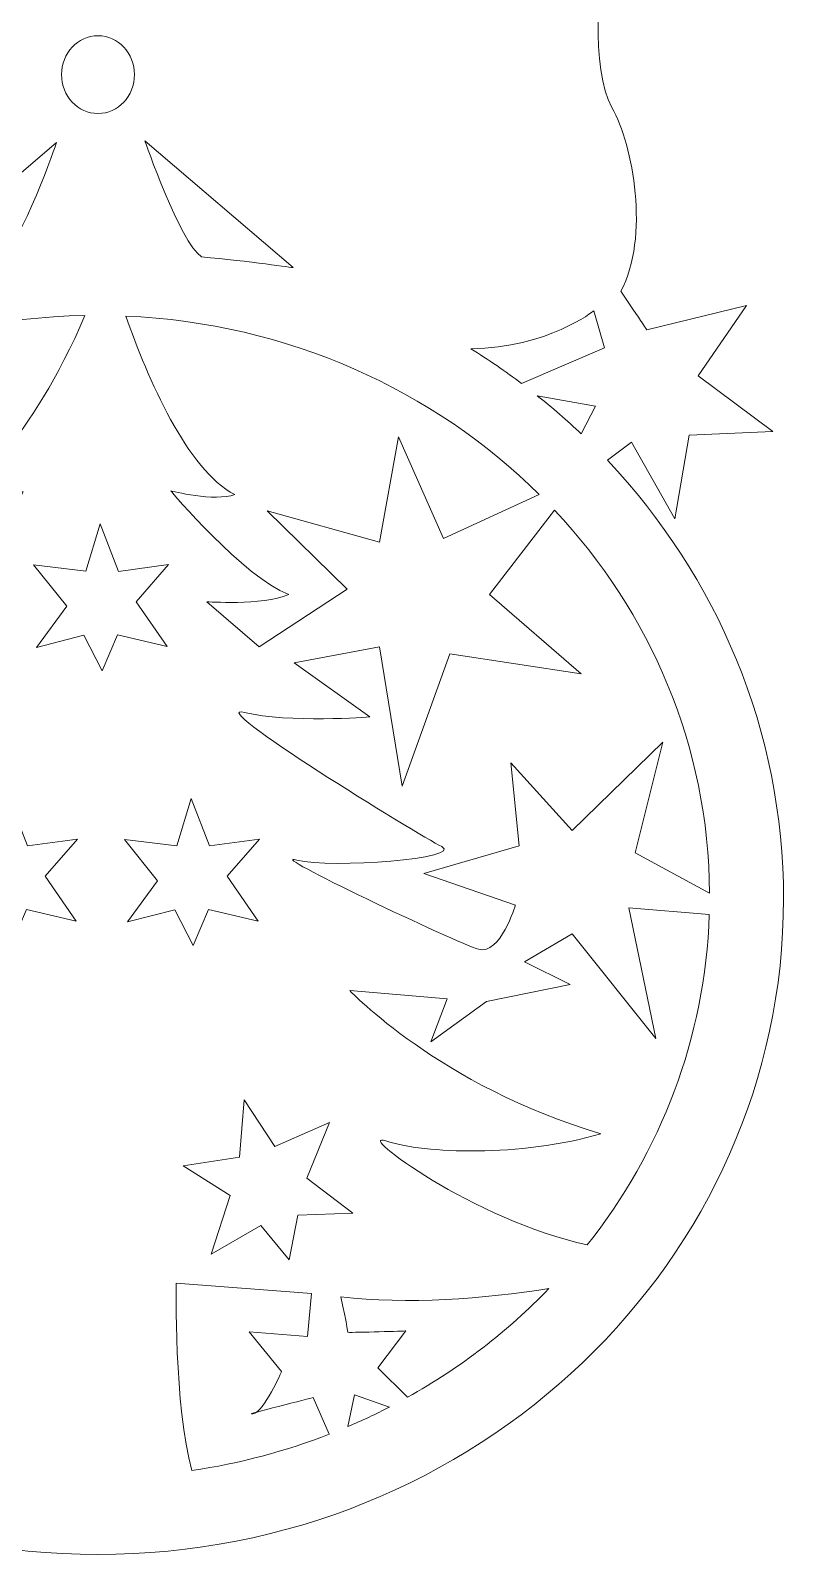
# Model space of a CAD drawing. Header units: millimetres. Extents: x -107 to 108, y -104 to 103.
# Drawn here: x 0.84 to 22.55, y -102.56 to -58.64 of the extents above; entities that cross this region are included whole.
import ezdxf

# ---------------------------------------------------------------- set-up
doc = ezdxf.new("R2010")
doc.units = ezdxf.units.MM
doc.header["$MEASUREMENT"] = 0
doc.layers.add('layer 1', color=7, linetype='Continuous')

msp = doc.modelspace()

# ---------------------------------------------------------------- linework, layer by layer
at = {"layer": 'layer 1', "color": 207, "lineweight": 9}
for points, knots in [([(-11.9427, -71.0679), (-11.9427, -71.0679), (-12.5759, -70.6416), (-12.5759, -70.6416), (-12.5759, -70.6416), (-12.5759, -70.6416), (-13.8473, -72.6395), (-13.8473, -72.6395), (-13.8473, -72.6395), (-13.8473, -72.6395), (-14.3661, -70.4081), (-14.3661, -70.4081), (-14.3661, -70.4081), (-14.3661, -70.4081), (-16.9866, -70.2525), (-16.9866, -70.2525), (-16.9866, -70.2525), (-16.9866, -70.2525), (-14.5736, -68.7476), (-14.5736, -68.7476), (-14.5736, -68.7476), (-14.5736, -68.7476), (-16.0267, -66.5942), (-16.0267, -66.5942), (-16.0267, -66.5942), (-16.0267, -66.5942), (-13.3024, -67.2687), (-13.3024, -67.2687), (-13.3024, -67.2687), (-13.3024, -67.2687), (-12.1507, -65.955), (-12.1507, -65.955), (-12.1507, -65.955), (-13.9665, -63.631), (-11.9493, -60.6718), (-11.8084, -59.8735), (-11.8084, -59.8735), (-11.6524, -58.99), (-11.4448, -58.2626), (-11.9644, -56.7556), (-11.9644, -56.7556), (-11.9644, -56.7556), (-13.6791, -50.5203), (-7.5997, -50.7803), (-7.5997, -50.7803), (-2.3764, -51.507), (-0.507, -55.7951), (1.7274, -57.7698), (1.7274, -57.7698), (3.1296, -56.9921), (3.9357, -57.7429), (3.9357, -57.7429), (3.9357, -57.7429), (3.9204, -57.745), (5.0822, -56.3699), (6.745, -54.7203), (6.745, -54.7203), (8.4077, -53.0704), (10.5713, -51.146), (13.7563, -50.7803), (13.7563, -50.7803), (18.0198, -50.8311), (17.5493, -55.5086), (17.3935, -56.2361), (17.3935, -56.2361), (17.2377, -56.9635), (16.9779, -59.7694), (17.6013, -60.8606), (17.6013, -60.8606), (18.225, -61.9519), (18.6925, -64.6021), (17.8612, -66.1605), (17.8612, -66.1605), (18.6096, -67.2687), (18.6096, -67.2687), (18.6096, -67.2687), (18.6096, -67.2687), (18.6096, -67.2687), (21.4895, -66.5683), (21.4895, -66.5683), (21.4895, -66.5683), (21.4895, -66.5683), (20.0885, -68.5919), (20.0885, -68.5919), (20.0885, -68.5919), (20.0885, -68.5919), (22.2419, -70.2004), (22.2419, -70.2004), (22.2419, -70.2004), (22.2419, -70.2004), (19.8291, -70.3043), (19.8291, -70.3043), (19.8291, -70.3043), (19.8291, -70.3043), (19.4139, -72.7172), (19.4139, -72.7172), (19.4139, -72.7172), (19.4139, -72.7172), (18.1685, -70.5119), (18.1685, -70.5119), (18.1685, -70.5119), (18.1685, -70.5119), (17.4731, -71.0289), (17.4731, -71.0289), (17.4731, -71.0289), (20.6303, -74.377), (22.5532, -78.8092), (22.5532, -83.6697), (22.5532, -83.6697), (22.5532, -94.1018), (13.7, -102.5618), (2.7832, -102.5618), (2.7832, -102.5618), (-8.1336, -102.5618), (-16.9866, -94.1018), (-16.9866, -83.6697), (-16.9866, -83.6697), (-16.9866, -78.828), (-15.0785, -74.4113), (-11.9427, -71.0679)], [0, 0, 0, 0, 0.0322581, 0.0322581, 0.0322581, 0.0322581, 0.0645161, 0.0645161, 0.0645161, 0.0645161, 0.0967742, 0.0967742, 0.0967742, 0.0967742, 0.1290323, 0.1290323, 0.1290323, 0.1290323, 0.1612903, 0.1612903, 0.1612903, 0.1612903, 0.1935484, 0.1935484, 0.1935484, 0.1935484, 0.2258065, 0.2258065, 0.2258065, 0.2258065, 0.2580645, 0.2580645, 0.2580645, 0.2580645, 0.2903226, 0.2903226, 0.2903226, 0.2903226, 0.3225806, 0.3225806, 0.3225806, 0.3225806, 0.3548387, 0.3548387, 0.3548387, 0.3548387, 0.3870968, 0.3870968, 0.3870968, 0.3870968, 0.4193548, 0.4193548, 0.4193548, 0.4193548, 0.4516129, 0.4516129, 0.4516129, 0.4516129, 0.483871, 0.483871, 0.483871, 0.483871, 0.516129, 0.516129, 0.516129, 0.516129, 0.5483871, 0.5483871, 0.5483871, 0.5483871, 0.5806452, 0.5806452, 0.5806452, 0.5806452, 0.6129032, 0.6129032, 0.6129032, 0.6129032, 0.6451613, 0.6451613, 0.6451613, 0.6451613, 0.6774194, 0.6774194, 0.6774194, 0.6774194, 0.7096774, 0.7096774, 0.7096774, 0.7096774, 0.7419355, 0.7419355, 0.7419355, 0.7419355, 0.7741935, 0.7741935, 0.7741935, 0.7741935, 0.8064516, 0.8064516, 0.8064516, 0.8064516, 0.8387097, 0.8387097, 0.8387097, 0.8387097, 0.8709677, 0.8709677, 0.8709677, 0.8709677, 0.9032258, 0.9032258, 0.9032258, 0.9032258, 0.9354839, 0.9354839, 0.9354839, 0.9354839, 1, 1, 1, 1]), ([(2.7832, -58.7948), (3.3643, -58.7948), (3.8355, -59.2966), (3.8355, -59.9157), (3.8355, -59.9157), (3.8355, -60.5346), (3.3643, -61.0366), (2.7832, -61.0366), (2.7832, -61.0366), (2.2023, -61.0366), (1.731, -60.5346), (1.731, -59.9157), (1.731, -59.9157), (1.731, -59.2966), (2.2023, -58.7948), (2.7832, -58.7948)], [0, 0, 0, 0, 0.2, 0.2, 0.2, 0.2, 0.4, 0.4, 0.4, 0.4, 0.6, 0.6, 0.6, 0.6, 1, 1, 1, 1]), ([(-2.691, -65.5305), (-2.691, -65.5305), (1.59, -61.8723), (1.59, -61.8723), (1.59, -61.8723), (1.59, -61.8723), (0.5781, -64.8041), (-0.0447, -65.2192), (-0.0447, -65.2192), (-1.4344, -65.3474), (-2.691, -65.5305), (-2.691, -65.5305)], [0, 0, 0, 0, 0.25, 0.25, 0.25, 0.25, 0.5, 0.5, 0.5, 0.5, 1, 1, 1, 1]), ([(8.416, -65.4785), (8.416, -65.4785), (4.1351, -61.8202), (4.1351, -61.8202), (4.1351, -61.8202), (4.1351, -61.8202), (5.1469, -64.7521), (5.7695, -65.1672), (5.7695, -65.1672), (7.1594, -65.2953), (8.416, -65.4785), (8.416, -65.4785)], [0, 0, 0, 0, 0.25, 0.25, 0.25, 0.25, 0.5, 0.5, 0.5, 0.5, 1, 1, 1, 1]), ([(13.5365, -67.8165), (14.0409, -68.1296), (14.5298, -68.4634), (15.0011, -68.818), (15.0011, -68.818), (15.0011, -68.818), (17.3903, -67.7876), (17.3903, -67.7876), (17.3903, -67.7876), (17.3903, -67.7876), (17.0793, -66.7249), (17.0793, -66.7249), (17.0793, -66.7249), (17.0793, -66.7249), (15.755, -67.7871), (13.5365, -67.8165)], [0, 0, 0, 0, 0.2, 0.2, 0.2, 0.2, 0.4, 0.4, 0.4, 0.4, 0.6, 0.6, 0.6, 0.6, 1, 1, 1, 1]), ([(-9.944, -71.9551), (-9.944, -71.9551), (-7.3246, -73.1997), (-7.3246, -73.1997), (-7.3246, -73.1997), (-7.3246, -73.1997), (-5.9207, -70.3564), (-5.9207, -70.3564), (-5.9207, -70.3564), (-5.9207, -70.3564), (-5.2184, -73.291), (-5.2184, -73.291), (-5.2184, -73.291), (-5.2184, -73.291), (-1.9646, -72.4318), (-1.9646, -72.4318), (-1.9646, -72.4318), (-1.9646, -72.4318), (-4.1958, -74.7409), (-4.1958, -74.7409), (-4.1958, -74.7409), (-4.1958, -74.7409), (-2.0423, -76.2717), (-2.0423, -76.2717), (-2.0423, -76.2717), (-2.0423, -76.2717), (-0.2004, -75.0782), (-0.2004, -75.0782), (-0.2004, -75.0782), (-0.2004, -75.0782), (-2.5873, -74.7928), (-2.5873, -74.7928), (-2.5873, -74.7928), (-2.5873, -74.7928), (0.3964, -72.5097), (0.63, -71.9389), (0.63, -71.9389), (0.0119, -71.9483), (-1.0047, -71.9389), (-1.0047, -71.9389), (-1.0047, -71.9389), (-1.0047, -71.9389), (0.848, -70.5244), (2.4063, -66.8578), (2.4063, -66.8578), (-2.4384, -66.9462), (-6.8064, -68.8827), (-9.944, -71.9551)], [0, 0, 0, 0, 0.0769231, 0.0769231, 0.0769231, 0.0769231, 0.1538462, 0.1538462, 0.1538462, 0.1538462, 0.2307692, 0.2307692, 0.2307692, 0.2307692, 0.3076923, 0.3076923, 0.3076923, 0.3076923, 0.3846154, 0.3846154, 0.3846154, 0.3846154, 0.4615385, 0.4615385, 0.4615385, 0.4615385, 0.5384615, 0.5384615, 0.5384615, 0.5384615, 0.6153846, 0.6153846, 0.6153846, 0.6153846, 0.6923077, 0.6923077, 0.6923077, 0.6923077, 0.7692308, 0.7692308, 0.7692308, 0.7692308, 0.8461538, 0.8461538, 0.8461538, 0.8461538, 1, 1, 1, 1]), ([(3.5856, -66.8728), (4.2178, -68.6629), (5.3532, -71.3131), (6.7269, -72.0167), (6.7269, -72.0167), (6.1573, -72.2323), (4.8848, -71.913), (4.8848, -71.913), (4.8848, -71.913), (4.8848, -71.913), (6.9864, -74.4035), (8.2836, -74.8966), (8.2836, -74.8966), (7.5005, -75.2266), (5.9226, -75.1041), (5.9226, -75.1041), (5.9226, -75.1041), (5.9226, -75.1041), (7.4274, -76.4015), (7.4274, -76.4015), (7.4274, -76.4015), (7.4274, -76.4015), (9.97, -74.7409), (9.97, -74.7409), (9.97, -74.7409), (9.97, -74.7409), (7.6608, -72.4839), (7.6608, -72.4839), (7.6608, -72.4839), (7.6608, -72.4839), (10.9041, -73.3917), (10.9041, -73.3917), (10.9041, -73.3917), (10.9041, -73.3917), (11.4489, -70.3562), (11.4489, -70.3562), (11.4489, -70.3562), (11.4489, -70.3562), (12.7461, -73.288), (12.7461, -73.288), (12.7461, -73.288), (12.7461, -73.288), (15.5088, -72.0144), (15.5088, -72.0144), (15.5088, -72.0144), (12.4717, -69.0118), (8.2664, -67.0789), (3.5856, -66.8728)], [0, 0, 0, 0, 0.0769231, 0.0769231, 0.0769231, 0.0769231, 0.1538462, 0.1538462, 0.1538462, 0.1538462, 0.2307692, 0.2307692, 0.2307692, 0.2307692, 0.3076923, 0.3076923, 0.3076923, 0.3076923, 0.3846154, 0.3846154, 0.3846154, 0.3846154, 0.4615385, 0.4615385, 0.4615385, 0.4615385, 0.5384615, 0.5384615, 0.5384615, 0.5384615, 0.6153846, 0.6153846, 0.6153846, 0.6153846, 0.6923077, 0.6923077, 0.6923077, 0.6923077, 0.7692308, 0.7692308, 0.7692308, 0.7692308, 0.8461538, 0.8461538, 0.8461538, 0.8461538, 1, 1, 1, 1]), ([(15.4526, -69.1691), (15.8893, -69.5178), (16.3102, -69.8838), (16.7135, -70.2667), (16.7135, -70.2667), (16.7135, -70.2667), (17.1308, -69.4741), (17.1308, -69.4741), (17.1308, -69.4741), (17.1308, -69.4741), (15.4526, -69.1691), (15.4526, -69.1691)], [0, 0, 0, 0, 0.25, 0.25, 0.25, 0.25, 0.5, 0.5, 0.5, 0.5, 1, 1, 1, 1]), ([(2.4331, -74.2236), (2.4331, -74.2236), (2.8426, -72.8606), (2.8426, -72.8606), (2.8426, -72.8606), (2.8426, -72.8606), (3.3757, -74.2301), (3.3757, -74.2301), (3.3757, -74.2301), (3.3757, -74.2301), (4.819, -74.0344), (4.819, -74.0344), (4.819, -74.0344), (4.819, -74.0344), (3.8829, -75.104), (3.8829, -75.104), (3.8829, -75.104), (3.8829, -75.104), (4.7801, -76.3952), (4.7801, -76.3952), (4.7801, -76.3952), (4.7801, -76.3952), (3.3497, -76.0627), (3.3497, -76.0627), (3.3497, -76.0627), (3.3497, -76.0627), (2.9076, -77.0996), (2.9076, -77.0996), (2.9076, -77.0996), (2.9076, -77.0996), (2.3747, -76.0691), (2.3747, -76.0691), (2.3747, -76.0691), (2.3747, -76.0691), (1.0094, -76.4213), (1.0094, -76.4213), (1.0094, -76.4213), (1.0094, -76.4213), (1.8806, -75.2344), (1.8806, -75.2344), (1.8806, -75.2344), (1.8806, -75.2344), (0.9248, -74.0408), (0.9248, -74.0408), (0.9248, -74.0408), (0.9248, -74.0408), (2.4331, -74.2236), (2.4331, -74.2236)], [0, 0, 0, 0, 0.0769231, 0.0769231, 0.0769231, 0.0769231, 0.1538462, 0.1538462, 0.1538462, 0.1538462, 0.2307692, 0.2307692, 0.2307692, 0.2307692, 0.3076923, 0.3076923, 0.3076923, 0.3076923, 0.3846154, 0.3846154, 0.3846154, 0.3846154, 0.4615385, 0.4615385, 0.4615385, 0.4615385, 0.5384615, 0.5384615, 0.5384615, 0.5384615, 0.6153846, 0.6153846, 0.6153846, 0.6153846, 0.6923077, 0.6923077, 0.6923077, 0.6923077, 0.7692308, 0.7692308, 0.7692308, 0.7692308, 0.8461538, 0.8461538, 0.8461538, 0.8461538, 1, 1, 1, 1]), ([(15.9502, -72.4679), (15.9502, -72.4679), (14.0694, -74.8966), (14.0694, -74.8966), (14.0694, -74.8966), (14.0694, -74.8966), (16.7156, -77.1797), (16.7156, -77.1797), (16.7156, -77.1797), (16.7156, -77.1797), (12.9278, -76.6089), (12.9278, -76.6089), (12.9278, -76.6089), (12.9278, -76.6089), (11.5528, -80.4228), (11.5528, -80.4228), (11.5528, -80.4228), (11.5528, -80.4228), (10.9041, -76.4015), (10.9041, -76.4015), (10.9041, -76.4015), (10.9041, -76.4015), (8.4393, -76.8683), (8.4393, -76.8683), (8.4393, -76.8683), (8.4393, -76.8683), (10.6186, -78.425), (10.6186, -78.425), (10.6186, -78.425), (10.6186, -78.425), (8.2576, -78.6067), (7.0124, -78.2954), (7.0124, -78.2954), (5.7669, -77.9839), (12.0197, -81.8238), (12.6942, -82.1612), (12.6942, -82.1612), (13.3689, -82.4982), (9.5029, -82.8097), (8.5171, -82.5504), (8.5171, -82.5504), (7.5313, -82.2908), (13.1352, -84.9373), (13.7579, -85.1189), (13.7579, -85.1189), (14.3806, -85.3005), (14.8218, -83.8475), (14.8218, -83.8475), (14.8218, -83.8475), (14.8218, -83.8475), (12.1753, -82.9395), (12.1753, -82.9395), (12.1753, -82.9395), (12.1753, -82.9395), (14.9256, -82.1352), (14.9256, -82.1352), (14.9256, -82.1352), (14.9256, -82.1352), (14.6919, -79.7483), (14.6919, -79.7483), (14.6919, -79.7483), (14.6919, -79.7483), (16.4561, -81.694), (16.4561, -81.694), (16.4561, -81.694), (16.4561, -81.694), (19.0767, -79.1516), (19.0767, -79.1516), (19.0767, -79.1516), (19.0767, -79.1516), (18.2722, -82.3427), (18.2722, -82.3427), (18.2722, -82.3427), (18.2722, -82.3427), (20.4199, -83.5039), (20.4199, -83.5039), (20.4199, -83.5039), (20.3951, -79.2683), (18.7101, -75.4046), (15.9502, -72.4679)], [0, 0, 0, 0, 0.047619, 0.047619, 0.047619, 0.047619, 0.0952381, 0.0952381, 0.0952381, 0.0952381, 0.1428571, 0.1428571, 0.1428571, 0.1428571, 0.1904762, 0.1904762, 0.1904762, 0.1904762, 0.2380952, 0.2380952, 0.2380952, 0.2380952, 0.2857143, 0.2857143, 0.2857143, 0.2857143, 0.3333333, 0.3333333, 0.3333333, 0.3333333, 0.3809524, 0.3809524, 0.3809524, 0.3809524, 0.4285714, 0.4285714, 0.4285714, 0.4285714, 0.4761905, 0.4761905, 0.4761905, 0.4761905, 0.5238095, 0.5238095, 0.5238095, 0.5238095, 0.5714286, 0.5714286, 0.5714286, 0.5714286, 0.6190476, 0.6190476, 0.6190476, 0.6190476, 0.6666667, 0.6666667, 0.6666667, 0.6666667, 0.7142857, 0.7142857, 0.7142857, 0.7142857, 0.7619048, 0.7619048, 0.7619048, 0.7619048, 0.8095238, 0.8095238, 0.8095238, 0.8095238, 0.8571429, 0.8571429, 0.8571429, 0.8571429, 0.9047619, 0.9047619, 0.9047619, 0.9047619, 1, 1, 1, 1]), ([(-0.1923, -82.1353), (-0.1923, -82.1353), (0.2171, -80.7725), (0.2171, -80.7725), (0.2171, -80.7725), (0.2171, -80.7725), (0.7502, -82.1419), (0.7502, -82.1419), (0.7502, -82.1419), (0.7502, -82.1419), (2.1935, -81.9464), (2.1935, -81.9464), (2.1935, -81.9464), (2.1935, -81.9464), (1.2572, -83.0159), (1.2572, -83.0159), (1.2572, -83.0159), (1.2572, -83.0159), (2.1545, -84.3074), (2.1545, -84.3074), (2.1545, -84.3074), (2.1545, -84.3074), (0.7242, -83.9747), (0.7242, -83.9747), (0.7242, -83.9747), (0.7242, -83.9747), (0.2821, -85.0116), (0.2821, -85.0116), (0.2821, -85.0116), (0.2821, -85.0116), (-0.251, -83.9811), (-0.251, -83.9811), (-0.251, -83.9811), (-0.251, -83.9811), (-1.6161, -84.3332), (-1.6161, -84.3332), (-1.6161, -84.3332), (-1.6161, -84.3332), (-0.7449, -83.1462), (-0.7449, -83.1462), (-0.7449, -83.1462), (-0.7449, -83.1462), (-1.7005, -81.9527), (-1.7005, -81.9527), (-1.7005, -81.9527), (-1.7005, -81.9527), (-0.1923, -82.1353), (-0.1923, -82.1353)], [0, 0, 0, 0, 0.0769231, 0.0769231, 0.0769231, 0.0769231, 0.1538462, 0.1538462, 0.1538462, 0.1538462, 0.2307692, 0.2307692, 0.2307692, 0.2307692, 0.3076923, 0.3076923, 0.3076923, 0.3076923, 0.3846154, 0.3846154, 0.3846154, 0.3846154, 0.4615385, 0.4615385, 0.4615385, 0.4615385, 0.5384615, 0.5384615, 0.5384615, 0.5384615, 0.6153846, 0.6153846, 0.6153846, 0.6153846, 0.6923077, 0.6923077, 0.6923077, 0.6923077, 0.7692308, 0.7692308, 0.7692308, 0.7692308, 0.8461538, 0.8461538, 0.8461538, 0.8461538, 1, 1, 1, 1]), ([(5.0556, -82.1353), (5.0556, -82.1353), (5.4655, -80.7725), (5.4655, -80.7725), (5.4655, -80.7725), (5.4655, -80.7725), (5.9982, -82.1419), (5.9982, -82.1419), (5.9982, -82.1419), (5.9982, -82.1419), (7.4414, -81.9464), (7.4414, -81.9464), (7.4414, -81.9464), (7.4414, -81.9464), (6.5054, -83.0159), (6.5054, -83.0159), (6.5054, -83.0159), (6.5054, -83.0159), (7.4025, -84.3074), (7.4025, -84.3074), (7.4025, -84.3074), (7.4025, -84.3074), (5.9723, -83.9747), (5.9723, -83.9747), (5.9723, -83.9747), (5.9723, -83.9747), (5.5303, -85.0116), (5.5303, -85.0116), (5.5303, -85.0116), (5.5303, -85.0116), (4.9971, -83.9811), (4.9971, -83.9811), (4.9971, -83.9811), (4.9971, -83.9811), (3.6318, -84.3332), (3.6318, -84.3332), (3.6318, -84.3332), (3.6318, -84.3332), (4.5031, -83.1462), (4.5031, -83.1462), (4.5031, -83.1462), (4.5031, -83.1462), (3.5475, -81.9527), (3.5475, -81.9527), (3.5475, -81.9527), (3.5475, -81.9527), (5.0556, -82.1353), (5.0556, -82.1353)], [0, 0, 0, 0, 0.0769231, 0.0769231, 0.0769231, 0.0769231, 0.1538462, 0.1538462, 0.1538462, 0.1538462, 0.2307692, 0.2307692, 0.2307692, 0.2307692, 0.3076923, 0.3076923, 0.3076923, 0.3076923, 0.3846154, 0.3846154, 0.3846154, 0.3846154, 0.4615385, 0.4615385, 0.4615385, 0.4615385, 0.5384615, 0.5384615, 0.5384615, 0.5384615, 0.6153846, 0.6153846, 0.6153846, 0.6153846, 0.6923077, 0.6923077, 0.6923077, 0.6923077, 0.7692308, 0.7692308, 0.7692308, 0.7692308, 0.8461538, 0.8461538, 0.8461538, 0.8461538, 1, 1, 1, 1]), ([(20.4118, -84.1216), (20.4118, -84.1216), (18.0906, -83.9252), (18.0906, -83.9252), (18.0906, -83.9252), (18.0906, -83.9252), (18.8691, -87.6873), (18.8691, -87.6873), (18.8691, -87.6873), (18.8691, -87.6873), (16.4561, -84.6779), (16.4561, -84.6779), (16.4561, -84.6779), (16.4561, -84.6779), (15.0812, -85.4822), (15.0812, -85.4822), (15.0812, -85.4822), (15.0812, -85.4822), (16.4043, -86.1309), (16.4043, -86.1309), (16.4043, -86.1309), (16.4043, -86.1309), (13.9915, -86.6236), (13.9915, -86.6236), (13.9915, -86.6236), (13.9915, -86.6236), (12.3828, -87.791), (12.3828, -87.791), (12.3828, -87.791), (12.3828, -87.791), (12.8498, -86.5458), (12.8498, -86.5458), (12.8498, -86.5458), (12.8498, -86.5458), (10.048, -86.3122), (10.048, -86.3122), (10.048, -86.3122), (10.048, -86.3122), (12.6423, -89.0625), (17.2864, -90.4375), (17.2864, -90.4375), (14.9493, -91.1152), (12.2012, -91.0084), (11.0856, -90.645), (11.0856, -90.645), (10.1316, -90.3344), (13.6741, -92.9641), (16.8946, -93.6354), (16.8946, -93.6354), (19.0057, -90.9683), (20.2961, -87.6849), (20.4118, -84.1216)], [0, 0, 0, 0, 0.0714286, 0.0714286, 0.0714286, 0.0714286, 0.1428571, 0.1428571, 0.1428571, 0.1428571, 0.2142857, 0.2142857, 0.2142857, 0.2142857, 0.2857143, 0.2857143, 0.2857143, 0.2857143, 0.3571429, 0.3571429, 0.3571429, 0.3571429, 0.4285714, 0.4285714, 0.4285714, 0.4285714, 0.5, 0.5, 0.5, 0.5, 0.5714286, 0.5714286, 0.5714286, 0.5714286, 0.6428571, 0.6428571, 0.6428571, 0.6428571, 0.7142857, 0.7142857, 0.7142857, 0.7142857, 0.7857143, 0.7857143, 0.7857143, 0.7857143, 0.8571429, 0.8571429, 0.8571429, 0.8571429, 1, 1, 1, 1]), ([(7.8846, -90.7993), (7.8846, -90.7993), (7.0026, -89.4554), (7.0026, -89.4554), (7.0026, -89.4554), (7.0026, -89.4554), (6.8662, -91.1096), (6.8662, -91.1096), (6.8662, -91.1096), (6.8662, -91.1096), (5.2407, -91.3623), (5.2407, -91.3623), (5.2407, -91.3623), (5.2407, -91.3623), (6.5984, -92.2189), (6.5984, -92.2189), (6.5984, -92.2189), (6.5984, -92.2189), (6.0427, -93.9058), (6.0427, -93.9058), (6.0427, -93.9058), (6.0427, -93.9058), (7.4841, -93.0853), (7.4841, -93.0853), (7.4841, -93.0853), (7.4841, -93.0853), (8.2964, -94.0656), (8.2964, -94.0656), (8.2964, -94.0656), (8.2964, -94.0656), (8.5417, -92.7786), (8.5417, -92.7786), (8.5417, -92.7786), (8.5417, -92.7786), (10.1332, -92.7205), (10.1332, -92.7205), (10.1332, -92.7205), (10.1332, -92.7205), (8.808, -91.7158), (8.808, -91.7158), (8.808, -91.7158), (8.808, -91.7158), (9.4587, -90.1161), (9.4587, -90.1161), (9.4587, -90.1161), (9.4587, -90.1161), (7.8846, -90.7993), (7.8846, -90.7993)], [0, 0, 0, 0, 0.0769231, 0.0769231, 0.0769231, 0.0769231, 0.1538462, 0.1538462, 0.1538462, 0.1538462, 0.2307692, 0.2307692, 0.2307692, 0.2307692, 0.3076923, 0.3076923, 0.3076923, 0.3076923, 0.3846154, 0.3846154, 0.3846154, 0.3846154, 0.4615385, 0.4615385, 0.4615385, 0.4615385, 0.5384615, 0.5384615, 0.5384615, 0.5384615, 0.6153846, 0.6153846, 0.6153846, 0.6153846, 0.6923077, 0.6923077, 0.6923077, 0.6923077, 0.7692308, 0.7692308, 0.7692308, 0.7692308, 0.8461538, 0.8461538, 0.8461538, 0.8461538, 1, 1, 1, 1]), ([(9.4461, -99.0973), (9.4461, -99.0973), (8.9842, -98.0394), (8.9842, -98.0394), (8.9842, -98.0394), (8.9842, -98.0394), (6.9085, -98.5582), (7.2459, -98.5063), (7.2459, -98.5063), (7.5831, -98.4544), (8.0762, -97.287), (8.0762, -97.287), (8.0762, -97.287), (8.0762, -97.287), (7.1419, -96.1457), (7.1419, -96.1457), (7.1419, -96.1457), (7.1419, -96.1457), (8.8287, -96.275), (8.8287, -96.275), (8.8287, -96.275), (8.8287, -96.275), (8.9411, -95.0396), (8.9411, -95.0396), (8.9411, -95.0396), (8.9411, -95.0396), (5.0405, -94.7445), (5.0405, -94.7445), (5.0405, -94.7445), (5.0405, -94.7445), (4.9718, -98.2945), (5.4932, -100.1417), (5.4932, -100.1417), (6.8698, -99.9381), (8.1938, -99.584), (9.4461, -99.0973)], [0, 0, 0, 0, 0.1, 0.1, 0.1, 0.1, 0.2, 0.2, 0.2, 0.2, 0.3, 0.3, 0.3, 0.3, 0.4, 0.4, 0.4, 0.4, 0.5, 0.5, 0.5, 0.5, 0.6, 0.6, 0.6, 0.6, 0.7, 0.7, 0.7, 0.7, 0.8, 0.8, 0.8, 0.8, 1, 1, 1, 1]), ([(15.7889, -94.8981), (13.939, -95.1899), (11.6821, -95.3651), (9.7884, -95.1337), (9.7884, -95.1337), (9.97, -96.0154), (9.9347, -95.8468), (9.9896, -96.159), (9.9896, -96.159), (10.1776, -96.1685), (11.6565, -96.1194), (11.6565, -96.1194), (11.6565, -96.1194), (11.6565, -96.1194), (10.8522, -97.1831), (10.8522, -97.1831), (10.8522, -97.1831), (10.8522, -97.1831), (11.7132, -98.03), (11.7132, -98.03), (11.7132, -98.03), (13.2321, -97.1811), (14.6055, -96.1235), (15.7889, -94.8981)], [0, 0, 0, 0, 0.1428571, 0.1428571, 0.1428571, 0.1428571, 0.2857143, 0.2857143, 0.2857143, 0.2857143, 0.4285714, 0.4285714, 0.4285714, 0.4285714, 0.5714286, 0.5714286, 0.5714286, 0.5714286, 0.7142857, 0.7142857, 0.7142857, 0.7142857, 1, 1, 1, 1]), ([(11.1921, -98.3114), (11.1921, -98.3114), (10.1775, -97.9615), (10.1775, -97.9615), (10.1775, -97.9615), (10.1775, -97.9615), (9.9923, -98.876), (9.9923, -98.876), (9.9923, -98.876), (10.4007, -98.7017), (10.8009, -98.5133), (11.1921, -98.3114)], [0, 0, 0, 0, 0.25, 0.25, 0.25, 0.25, 0.5, 0.5, 0.5, 0.5, 1, 1, 1, 1])]:
    msp.add_open_spline(points, degree=3, knots=knots, dxfattribs=at)

doc.saveas('drawing.dxf')
